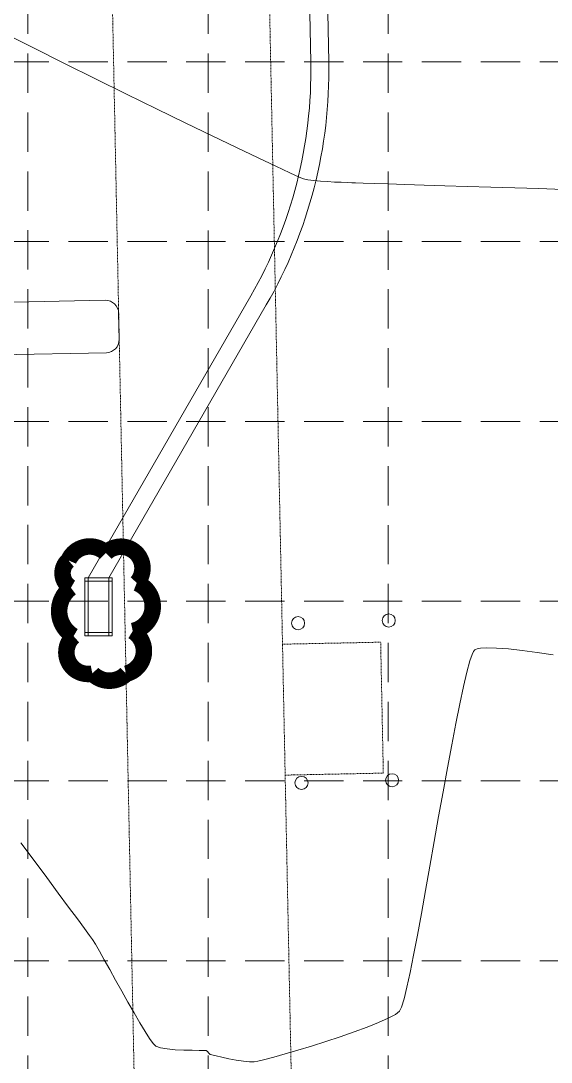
# Model space of a CAD drawing. Extents: x 2140663 to 2528301, y 336313 to 7007653.
# Drawn here: x 2527392.7 to 2527473.7, y 7006703 to 7006862 of the extents above; entities that cross this region are included whole.
import ezdxf

# ---------------------------------------------------------------- set-up
doc = ezdxf.new("R2010")
doc.units = 0
doc.header["$MEASUREMENT"] = 0
doc.linetypes.add('HIDDEN', pattern=[0.375, 0.25, -0.125])
doc.linetypes.add('xdrc002pt$0$HIDDEN2', pattern=[0.1875, 0.125, -0.0625])
for name, color, linetype in [('1 EXISTING CONTOURS', 43, 'Continuous'), ('GRID', 254, 'HIDDEN'), ('LEGEND', 7, 'Continuous'), ('xdrc002ar$0$c-pipe-bollrds', 4, 'Continuous'), ('xdrc002ar$0$xdrc002ar$0$C-PKNG-FACE-N', 1, 'Continuous'), ('xdrc002pt$0$V-ESMT-ACCS-N', 2, 'xdrc002pt$0$HIDDEN2'), ('xdrc002STM$0$C-STRM-INLET-N', 5, 'Continuous'), ('xdrc002STM$0$C-STRM-PIPE-N', 5, 'Continuous')]:
    doc.layers.add(name, color=color, linetype=linetype)

# ---------------------------------------------------------------- blocks, each defined once
blk = doc.blocks.new('A$C211968B4')
at = {"layer": 'LEGEND', "color": 170, "ltscale": 100, "const_width": 1.261430802800306}
blk.add_lwpolyline([(4.032914736308157, 6.67986492626369, 0.5205670505517462), (4.032914736308157, 6.67986492626369, 0.7651954600696135), (1.179535842966288, 5.243441569618881, 0.4178788784126488), (1.161860283929855, 2.658978256396949, 0.6649002420699669), (4.422610547859222, 2.161206842400134, 0.744833174426672), (8.10029117250815, 1.852431412786245, 0.9756416855879776), (10.39131185039878, 4.219029118306935, 0.5205670505517462), (9.820843972731382, 7.070041866973042, 0.5205670505517462), (7.729127584490925, 6.879974124021828, 0.5402640007904789), (4.032914736308157, 6.67986492626369)], format="xyb", close=True, dxfattribs=at)

msp = doc.modelspace()

# ---------------------------------------------------------------- linework, layer by layer
at = {"layer": '1 EXISTING CONTOURS', "color": 43, "lineweight": 0, "extrusion": (-0.4518173188428656, -0.8921104810468514, 0), "elevation": -7392811.988421885}
msp.add_lwpolyline([(-911109.6597898798, 603.0000000000007), (-911104.5141924033, 603.0000000000007)], dxfattribs=at)
at = {"layer": '1 EXISTING CONTOURS', "color": 43, "lineweight": 0, "extrusion": (-0.448012761794823, -0.8940271613709371, 0), "elevation": -7396626.278054936}
msp.add_lwpolyline([(-879602.3162334878, 603.0000000000007), (-879597.0415165485, 603.0000000000007)], dxfattribs=at)
at = {"layer": '1 EXISTING CONTOURS', "color": 43, "lineweight": 0, "extrusion": (-0.4448116028861704, -0.8956241610953983, 0), "elevation": -7399725.617498752}
msp.add_lwpolyline([(-853130.7276086891, 603.0000000000007), (-853125.4146380648, 603.0000000000007)], dxfattribs=at)
at = {"layer": '1 EXISTING CONTOURS', "color": 43, "lineweight": 0, "extrusion": (-0.442037444635457, -0.8969965983994339, 0), "elevation": -7402330.66524177}
msp.add_lwpolyline([(-830218.5915708924, 603), (-830213.3312439504, 603)], dxfattribs=at)
at = {"layer": '1 EXISTING CONTOURS', "color": 43, "lineweight": 0, "extrusion": (-0.4395574725306148, -0.8982144667853541, 0), "elevation": -7404596.184008311}
msp.add_lwpolyline([(-809758.4854284814, 603.0000000000007), (-809753.3686641329, 603.0000000000007)], dxfattribs=at)
at = {"layer": '1 EXISTING CONTOURS', "color": 43, "lineweight": 0}
for points, elevation in [([(2527413.393490229, 7006848.557283048), (2527417.784284246, 7006846.422460494)], 603), ([(2527417.784284246, 7006846.422460494), (2527421.887306393, 7006844.440067365)], 603), ([(2527421.887306393, 7006844.440067365), (2527425.61994254, 7006842.648243637)], 603), ([(2527436.533091848, 7006837.732458051), (2527437.417505273, 7006837.61256461)], 603), ([(2527437.417505273, 7006837.61256461), (2527438.428104546, 7006837.518234507)], 603), ([(2527438.428104546, 7006837.518234507), (2527439.503915181, 7006837.444817448)], 603), ([(2527439.503915181, 7006837.444817448), (2527440.583962694, 7006837.387663134)], 603), ([(2527440.583962694, 7006837.387663134), (2527441.607272599, 7006837.342121271)], 603), ([(2527441.607272599, 7006837.342121271), (2527442.512870411, 7006837.303541563)], 603), ([(2527442.512870411, 7006837.303541563), (2527443.239781644, 7006837.267273714)], 603), ([(2527443.239781644, 7006837.267273714), (2527443.794312262, 7006837.244862754)], 603), ([(2527444.94579539, 7006837.206516263), (2527446.631488641, 7006837.153664379)], 603), ([(2527446.631488641, 7006837.153664379), (2527448.788649628, 7006837.087737243)], 603), ([(2527448.788649628, 7006837.087737243), (2527451.354535965, 7006837.010164985)], 603), ([(2527451.354535965, 7006837.010164985), (2527454.266405266, 7006836.922377747)], 603), ([(2527460.877123213, 7006836.721878882), (2527464.450487086, 7006836.612027527)], 603), ([(2527468.118864377, 7006836.49768174), (2527471.8195127, 7006836.380271659)], 603), ([(2527471.8195127, 7006836.380271659), (2527475.489689667, 7006836.261227421)], 603), ([(2527461.977278517, 7006765.905849956), (2527462.041379216, 7006765.963788928)], 602), ([(2527462.041379216, 7006765.963788928), (2527462.133893655, 7006766.019069506)], 602), ([(2527462.378917434, 7006766.111842283), (2527462.888941708, 7006766.208439367)], 602), ([(2527463.813956601, 7006766.263131093), (2527465.318955261, 7006766.223852619)], 602), ([(2527469.253928959, 7006765.846932717), (2527471.558926572, 7006765.541105753)], 602), ([(2527460.290173982, 7006760.322544215), (2527460.810727915, 7006762.527401941)], 602), ([(2527456.500859153, 7006740.477273594), (2527457.176514472, 7006744.250486296)], 602), ([(2527455.823980877, 7006736.668044765), (2527456.500859153, 7006740.477273594)], 602), ([(2527454.494700918, 7006729.199111724), (2527455.15291601, 7006732.887193059)], 602), ([(2527396.616244225, 7006731.171354013), (2527398.385394337, 7006728.793261723)], 602), ([(2527453.856371962, 7006725.668194007), (2527454.494700918, 7006729.199111724)], 602), ([(2527453.244965508, 7006722.358833158), (2527453.856371962, 7006725.668194007)], 602), ([(2527401.311149893, 7006724.844875503), (2527402.390607488, 7006723.376571656)], 602), ([(2527402.390607488, 7006723.376571656), (2527403.163019728, 7006722.313520706)], 602), ([(2527403.163019728, 7006722.313520706), (2527403.589812689, 7006721.706717694)], 602), ([(2527452.667517921, 7006719.335422426), (2527453.244965508, 7006722.358833158)], 602), ([(2527404.660807964, 7006719.921544048), (2527405.399374878, 7006718.618458356)], 602), ([(2527409.027129887, 7006712.127534774), (2527409.956660227, 7006710.497604028)], 602), ([(2527448.797975098, 7006709.671452131), (2527449.889995246, 7006710.258937421)], 602), ([(2527411.638738467, 7006707.66652621), (2527412.332974267, 7006706.590357279)], 602), ([(2527412.332974267, 7006706.590357279), (2527412.890466454, 7006705.823753762)], 602), ([(2527439.283511393, 7006706.132475002), (2527441.47585902, 7006706.856284157)], 602), ([(2527416.24962879, 7006704.877259037), (2527417.56426838, 7006704.813686184)], 602), ([(2527418.825506813, 7006704.784725363), (2527419.903668494, 7006704.77502108)], 602), ([(2527419.903668494, 7006704.77502108), (2527420.669077835, 7006704.76921784)], 602), ([(2527420.669077835, 7006704.76921784), (2527420.992059242, 7006704.751960153)], 602), ([(2527433.0435127, 7006704.221132885), (2527434.99200018, 7006704.795641457)], 602), ([(2527434.99200018, 7006704.795641457), (2527437.097112429, 7006705.439174798)], 602), ([(2527422.482650375, 7006703.917780594), (2527423.386533037, 7006703.716806368)], 602), ([(2527423.386533037, 7006703.716806368), (2527424.453192975, 7006703.497051708)], 602), ([(2527425.581378491, 7006703.286930402), (2527426.669837885, 7006703.114856233)], 602), ([(2527427.61731946, 7006703.009242989), (2527428.322571518, 7006702.998504457)], 602), ([(2527428.322571518, 7006702.998504457), (2527428.891179397, 7006703.104334868)], 602), ([(2527431.326988041, 7006703.734906991), (2527433.0435127, 7006704.221132885)], 602)]:
    msp.add_lwpolyline(points, dxfattribs=dict(at, elevation=elevation))
at = {"layer": '1 EXISTING CONTOURS', "color": 43, "lineweight": 0, "extrusion": (-0.4302438402575018, -0.9027127106230849, 0), "elevation": -7412575.224594726}
msp.add_lwpolyline([(-733111.6567838253, 603.0000000000007), (-733108.0236943834, 603.0000000000007)], dxfattribs=at)
at = {"layer": '1 EXISTING CONTOURS', "color": 43, "lineweight": 0, "extrusion": (0.4271348058876162, 0.9041879547966499, 0), "elevation": 7415054.162764427}
msp.add_lwpolyline([(707594.9391781874, 603.0000000000007), (707591.904386865, 603.0000000000007)], dxfattribs=at)
at = {"layer": '1 EXISTING CONTOURS', "color": 43, "lineweight": 0, "extrusion": (0.422618943945868, 0.906307468918843, 0), "elevation": 7418491.726279166}
msp.add_lwpolyline([(670593.0561909168, 603.0000000000007), (670590.7106366255, 603.0000000000007)], dxfattribs=at)
at = {"layer": '1 EXISTING CONTOURS', "color": 43, "lineweight": 0, "extrusion": (-0.4140366378817391, -0.9102602169113982, 0), "elevation": -7424496.784104737}
msp.add_lwpolyline([(-600465.5667754197, 603.0000000000007), (-600464.0013429974, 603.0000000000007)], dxfattribs=at)
at = {"layer": '1 EXISTING CONTOURS', "color": 43, "lineweight": 0, "extrusion": (0.3841098765129337, 0.9232873890426636, 0), "elevation": 7440138.120837168}
msp.add_lwpolyline([(357846.6947674542, 603), (357845.999973807, 603)], dxfattribs=at)
at = {"layer": '1 EXISTING CONTOURS', "color": 43, "lineweight": 0, "extrusion": (-0.2104615904630641, -0.9776021271149923, 0), "elevation": -7381827.784149544}
msp.add_lwpolyline([(996156.4043811224, 603), (996157.1176090012, 603)], dxfattribs=at)
at = {"layer": '1 EXISTING CONTOURS', "color": 43, "lineweight": 0, "extrusion": (-0.03328337535226521, -0.999445954979638, 0), "elevation": -7087077.002066604}
msp.add_lwpolyline([(2292832.282610781, 603.0000000000007), (2292833.434732235, 603.0000000000007)], dxfattribs=at)
at = {"layer": '1 EXISTING CONTOURS', "color": 43, "lineweight": 0, "extrusion": (-0.03021116705044009, -0.9995435385141812, 0), "elevation": -7079995.914239987}
msp.add_lwpolyline([(2314615.860118338, 603), (2314619.056687327, 603)], dxfattribs=at)
at = {"layer": '1 EXISTING CONTOURS', "color": 43, "lineweight": 0, "extrusion": (-0.03041294804767141, -0.9995374193050751, 0), "elevation": -7080463.030827321}
msp.add_lwpolyline([(2313189.744124464, 603.0000000000003), (2313193.16131326, 603.0000000000003)], dxfattribs=at)
at = {"layer": '1 EXISTING CONTOURS', "color": 43, "lineweight": 0, "extrusion": (-0.03115554063095376, -0.999514548312326, 0), "elevation": -7082179.652749404}
msp.add_lwpolyline([(2307935.705843584, 603), (2307939.37600256, 603)], dxfattribs=at)
at = {"layer": '1 EXISTING CONTOURS', "color": 43, "lineweight": 0, "extrusion": (0.946318245702755, -0.3232364117021165, 0), "elevation": 126941.392977267}
msp.add_lwpolyline([(7447596.363968872, 602), (7447597.400327673, 602)], dxfattribs=at)
at = {"layer": '1 EXISTING CONTOURS', "color": 43, "lineweight": 0, "extrusion": (0.906936731826729, -0.4212668565926496, 0), "elevation": -659470.1840856918}
msp.add_lwpolyline([(7419428.564985346, 602), (7419429.09889549, 602)], dxfattribs=at)
at = {"layer": '1 EXISTING CONTOURS', "color": 43, "lineweight": 0, "extrusion": (0.8196675956015548, -0.5728394475948441, 0), "elevation": -1942073.229043243}
msp.add_lwpolyline([(7191048.647469207, 602), (7191048.885872182, 602)], dxfattribs=at)
at = {"layer": '1 EXISTING CONTOURS', "color": 43, "lineweight": 0, "extrusion": (0.3540960130627306, -0.9352090747704914, 0), "elevation": -5657826.901048549}
msp.add_lwpolyline([(4844773.435572069, 602), (4844773.697571004, 602)], dxfattribs=at)
at = {"layer": '1 EXISTING CONTOURS', "color": 43, "lineweight": 0, "extrusion": (0.05902216406171797, -0.9982566724793137, 0), "elevation": -6845374.790786162}
msp.add_lwpolyline([(2936611.198026513, 602.0000000000007), (2936612.124656826, 602.0000000000007)], dxfattribs=at)
at = {"layer": '1 EXISTING CONTOURS', "color": 43, "lineweight": 0, "extrusion": (-0.07828848946885689, -0.9969307460484329, 0), "elevation": -7183132.120938287}
msp.add_lwpolyline([(1971158.742310782, 602.0000000000007), (1971160.582111287, 602.0000000000007)], dxfattribs=at)
at = {"layer": '1 EXISTING CONTOURS', "color": 43, "lineweight": 0, "extrusion": (-0.1101792793403538, -0.9939117296843017, 0), "elevation": -7242581.503370586}
msp.add_lwpolyline([(1740078.812686058, 602.0000000000007), (1740080.926374773, 602.0000000000007)], dxfattribs=at)
at = {"layer": '1 EXISTING CONTOURS', "color": 43, "lineweight": 0, "extrusion": (-0.1467029165493742, -0.9891805974016612, 0), "elevation": -7301743.972994484}
msp.add_lwpolyline([(1472212.886116826, 602), (1472215.35956456, 602)], dxfattribs=at)
at = {"layer": '1 EXISTING CONTOURS', "color": 43, "lineweight": 0, "extrusion": (0.964548773004245, -0.2639046503872289, 0), "elevation": 588742.0086635796}
msp.add_lwpolyline([(7425372.860160238, 602), (7425374.641396096, 602)], dxfattribs=at)
at = {"layer": '1 EXISTING CONTOURS', "color": 43, "lineweight": 0, "extrusion": (0.9777248436318162, -0.2098907576458306, 0), "elevation": 1000506.484254432}
msp.add_lwpolyline([(7381171.508860864, 602.0000000000007), (7381174.195949528, 602.0000000000007)], dxfattribs=at)
at = {"layer": '1 EXISTING CONTOURS', "color": 43, "lineweight": 0, "extrusion": (0.9803681085716238, -0.1971759916817889, 0), "elevation": 1096276.514198043}
msp.add_lwpolyline([(7367553.121921983, 602), (7367556.166916698, 602)], dxfattribs=at)
at = {"layer": '1 EXISTING CONTOURS', "color": 43, "lineweight": 0, "extrusion": (0.982049253665657, -0.1886246626894962, 0), "elevation": 1160442.604402035}
msp.add_lwpolyline([(7357716.019991178, 602.0000000000007), (7357719.358728842, 602.0000000000007)], dxfattribs=at)
at = {"layer": '1 EXISTING CONTOURS', "color": 43, "lineweight": 0, "extrusion": (0.9831578059697301, -0.1827586620677295, 0), "elevation": 1204346.032593751}
msp.add_lwpolyline([(7350653.729230055, 602), (7350657.297325314, 602)], dxfattribs=at)
at = {"layer": '1 EXISTING CONTOURS', "color": 43, "lineweight": 0, "extrusion": (0.9838881239636542, -0.1787852329564193, 0), "elevation": 1234032.696710055}
msp.add_lwpolyline([(7345724.475794597, 602), (7345728.208742722, 602)], dxfattribs=at)
at = {"layer": '1 EXISTING CONTOURS', "color": 43, "lineweight": 0, "extrusion": (0.8015698080477752, 0.5979011982144316, 0), "elevation": 6215217.785131062}
msp.add_lwpolyline([(4105257.316867542, 602.0000000000007), (4105253.911496378, 602.0000000000007)], dxfattribs=at)
at = {"layer": '1 EXISTING CONTOURS', "color": 43, "lineweight": 0, "extrusion": (0.9846112323136972, -0.1747590375394158, 0), "elevation": 1264070.837068606}
msp.add_lwpolyline([(7340603.532499705, 602.0000000000003), (7340607.372443414, 602.0000000000003)], dxfattribs=at)
at = {"layer": '1 EXISTING CONTOURS', "color": 43, "lineweight": 0, "extrusion": (0.8018798562581426, 0.5974853103863063, 0), "elevation": 6213087.384051096}
msp.add_lwpolyline([(4108477.449446555, 602.0000000000007), (4108474.232798823, 602.0000000000007)], dxfattribs=at)
at = {"layer": '1 EXISTING CONTOURS', "color": 43, "lineweight": 0, "extrusion": (0.8029892216633132, 0.5959935485326555, 0), "elevation": 6205438.819422901}
msp.add_lwpolyline([(4120014.567840279, 602.0000000000003), (4120011.920451673, 602.0000000000003)], dxfattribs=at)
at = {"layer": '1 EXISTING CONTOURS', "color": 43, "lineweight": 0, "extrusion": (0.804003579428116, 0.594624456499039, 0), "elevation": 6198409.65353824}
msp.add_lwpolyline([(4130579.491208048, 602.0000000000007), (4130577.224350353, 602.0000000000007)], dxfattribs=at)
at = {"layer": '1 EXISTING CONTOURS', "color": 43, "lineweight": 0, "extrusion": (0.8486403937725214, 0.5289702090454811, 0), "elevation": 5851203.823606696}
msp.add_lwpolyline([(4609265.862997862, 602.0000000000007), (4609264.996995982, 602.0000000000007)], dxfattribs=at)
at = {"layer": '1 EXISTING CONTOURS', "color": 43, "lineweight": 0, "extrusion": (0.8636856279399129, 0.5040308880317143, 0), "elevation": 5714486.345773541}
msp.add_lwpolyline([(4777714.495644305, 602), (4777713.279635337, 602)], dxfattribs=at)
at = {"layer": '1 EXISTING CONTOURS', "color": 43, "lineweight": 0, "extrusion": (0.9804507532878496, -0.1967646319267984, 0), "elevation": 1099368.320718557}
msp.add_lwpolyline([(7367053.817962266, 602.0000000000007), (7367056.544328026, 602.0000000000007)], dxfattribs=at)
at = {"layer": '1 EXISTING CONTOURS', "color": 43, "lineweight": 0, "extrusion": (0.8728174500135257, 0.4880468204505451, 0), "elevation": 5625570.279363036}
msp.add_lwpolyline([(4882094.108370665, 602.0000000000007), (4882092.397322332, 602.0000000000007)], dxfattribs=at)
at = {"layer": '1 EXISTING CONTOURS', "color": 43, "lineweight": 0, "extrusion": (0.8737673030778934, 0.4863442197374045, 0), "elevation": 5616041.302345883}
msp.add_lwpolyline([(4893050.91271186, 602), (4893049.0571939, 602)], dxfattribs=at)
at = {"layer": '1 EXISTING CONTOURS', "color": 43, "lineweight": 0, "extrusion": (0.9774022711685215, -0.2113877960399235, 0), "elevation": 989203.0604417599}
msp.add_lwpolyline([(7382651.004258724, 602.0000000000007), (7382653.31480252, 602.0000000000007)], dxfattribs=at)
at = {"layer": '1 EXISTING CONTOURS', "color": 43, "lineweight": 0, "extrusion": (0.8733691946854624, 0.4870587744558832, 0), "elevation": 5620041.801977836}
msp.add_lwpolyline([(4888453.654253322, 602), (4888451.723042615, 602)], dxfattribs=at)
at = {"layer": '1 EXISTING CONTOURS', "color": 43, "lineweight": 0, "extrusion": (0.9715955462251935, -0.2366476168385555, 0), "elevation": 797538.4937125104}
msp.add_lwpolyline([(7405806.085312945, 602.0000000000003), (7405807.916528515, 602.0000000000003)], dxfattribs=at)
at = {"layer": '1 EXISTING CONTOURS', "color": 43, "lineweight": 0, "extrusion": (0.8717334414623897, 0.4899804149515962, 0), "elevation": 5636378.684898918}
msp.add_lwpolyline([(4869606.290544833, 602), (4869604.352406641, 602)], dxfattribs=at)
at = {"layer": '1 EXISTING CONTOURS', "color": 43, "lineweight": 0, "extrusion": (0.9577099191894818, -0.2877354873596176, 0), "elevation": 404485.2215140525}
msp.add_lwpolyline([(7437634.296944617, 602.0000000000003), (7437635.587186844, 602.0000000000003)], dxfattribs=at)
at = {"layer": '1 EXISTING CONTOURS', "color": 43, "lineweight": 0, "extrusion": (0.9010845272189475, -0.4336434881404376, 0), "elevation": -760967.9237148594}
msp.add_lwpolyline([(7409651.120287397, 602), (7409651.816960577, 602)], dxfattribs=at)
at = {"layer": '1 EXISTING CONTOURS', "color": 43, "lineweight": 0, "extrusion": (0.8636078725794785, 0.5041641026677202, 0), "elevation": 5715223.046484562}
msp.add_lwpolyline([(4776820.973743049, 602.0000000000007), (4776819.227774085, 602.0000000000007)], dxfattribs=at)
at = {"layer": '1 EXISTING CONTOURS', "color": 43, "lineweight": 0, "extrusion": (-0.4077795220795991, 0.9130804243726475, 0), "elevation": 5367047.577346506}
msp.add_lwpolyline([(-5164955.140202928, 602.0000000000007), (-5164956.742210496, 602.0000000000007)], dxfattribs=at)
at = {"layer": '1 EXISTING CONTOURS', "color": 43, "lineweight": 0, "extrusion": (-0.6139776381828184, 0.7893234190187495, 0), "elevation": 3978762.783573527}
msp.add_lwpolyline([(-6296938.804783331, 602.0000000000007), (-6296939.623130385, 602.0000000000007)], dxfattribs=at)
at = {"layer": '1 EXISTING CONTOURS', "color": 43, "lineweight": 0, "extrusion": (0.8552389301989668, 0.5182338972627387, 0), "elevation": 5792654.247091692}
msp.add_lwpolyline([(4682620.332629055, 602), (4682618.785406134, 602)], dxfattribs=at)
at = {"layer": '1 EXISTING CONTOURS', "color": 43, "lineweight": 0, "extrusion": (0.344966415875378, -0.9386150286022997, 0), "elevation": -5704717.886646478}
msp.add_lwpolyline([(4789375.350667424, 602.0000000000007), (4789377.458273562, 602.0000000000007)], dxfattribs=at)
at = {"layer": '1 EXISTING CONTOURS', "color": 43, "lineweight": 0, "extrusion": (0.3698058865678091, -0.929109038950648, 0), "elevation": -5575331.779541847}
msp.add_lwpolyline([(4939394.512698282, 602), (4939396.40501148, 602)], dxfattribs=at)
at = {"layer": '1 EXISTING CONTOURS', "color": 43, "lineweight": 0, "extrusion": (0.3271861009696051, -0.9449599226064074, 0), "elevation": -5794113.446724885}
msp.add_lwpolyline([(4680827.998364577, 602), (4680830.244976508, 602)], dxfattribs=at)
at = {"layer": '1 EXISTING CONTOURS', "color": 43, "lineweight": 0, "extrusion": (0.709761040798308, 0.7044425206962613, 0), "elevation": 6729680.715926807}
msp.add_lwpolyline([(3192669.710634625, 602), (3192669.154744667, 602)], dxfattribs=at)
at = {"layer": '1 EXISTING CONTOURS', "color": 43, "lineweight": 0, "extrusion": (-0.3490542958084801, -0.9371025016387727, 0), "elevation": -7448205.649339817}
msp.add_lwpolyline([(-77275.32023598207, 602), (-77274.57667856012, 602)], dxfattribs=at)
at = {"layer": '1 EXISTING CONTOURS', "color": 43, "lineweight": 0, "extrusion": (-0.1707046697984988, -0.9853222395282599, 0), "elevation": -7335303.798189845}
msp.add_lwpolyline([(1294239.909491306, 602.0000000000007), (1294240.957285715, 602.0000000000007)], dxfattribs=at)
at = {"layer": '1 EXISTING CONTOURS', "color": 43, "lineweight": 0, "extrusion": (-0.09130274705410822, -0.995823181282889, 0), "elevation": -7208199.187722733}
msp.add_lwpolyline([(1877127.043480961, 602.0000000000007), (1877128.287040242, 602.0000000000007)], dxfattribs=at)
at = {"layer": '1 EXISTING CONTOURS', "color": 43, "lineweight": 0, "extrusion": (-0.0229561576737151, -0.999736472689108, 0), "elevation": -7062878.151721084}
msp.add_lwpolyline([(2365904.500238009, 602), (2365905.761808899, 602)], dxfattribs=at)
at = {"layer": '1 EXISTING CONTOURS', "color": 43, "lineweight": 0, "extrusion": (-0.6804799344529152, -0.7327667151331018, 0), "elevation": -6854139.296012731}
msp.add_lwpolyline([(-2915912.012235078, 602), (-2915911.760748393, 602)], dxfattribs=at)
at = {"layer": '1 EXISTING CONTOURS', "color": 43, "lineweight": 0, "extrusion": (0.7745412882163712, 0.632523353598999, 0), "elevation": 6389496.332931083}
msp.add_lwpolyline([(3828329.073770563, 602.0000000000007), (3828328.744545545, 602.0000000000007)], dxfattribs=at)
at = {"layer": '1 EXISTING CONTOURS', "color": 43, "lineweight": 0, "extrusion": (0.3022643620922092, -0.9532241370260144, 0), "elevation": -5915006.583766004}
msp.add_lwpolyline([(4527091.395722713, 602), (4527093.689410922, 602)], dxfattribs=at)
at = {"layer": '1 EXISTING CONTOURS', "color": 43, "lineweight": 0, "extrusion": (-0.6921274258876889, -0.7217753295410434, 0), "elevation": -6806563.980817514}
msp.add_lwpolyline([(-3025301.826246603, 602), (-3025301.571817232, 602)], dxfattribs=at)
at = {"layer": '1 EXISTING CONTOURS', "color": 43, "lineweight": 0, "extrusion": (-0.2738225460526131, -0.9617802312759732, 0), "elevation": -7430974.546371431}
msp.add_lwpolyline([(512230.5307008531, 602), (512230.8161850083, 602)], dxfattribs=at)
at = {"layer": '1 EXISTING CONTOURS', "color": 43, "lineweight": 0, "extrusion": (-0.2336820283475484, -0.9723130718175992, 0), "elevation": -7403323.021850595}
msp.add_lwpolyline([(820104.4762752352, 602.0000000000007), (820105.1343489655, 602.0000000000007)], dxfattribs=at)
at = {"layer": '1 EXISTING CONTOURS', "color": 43, "lineweight": 0, "extrusion": (-0.183098534773475, -0.9830945664399772, 0), "elevation": -7351019.850737807}
msp.add_lwpolyline([(1201780.103119193, 602.0000000000007), (1201781.250705146, 602.0000000000007)], dxfattribs=at)
at = {"layer": '1 EXISTING CONTOURS', "color": 43, "lineweight": 0, "extrusion": (-0.1107812305548905, -0.9938448163353997, 0), "elevation": -7243567.006922856}
msp.add_lwpolyline([(1735658.701289667, 602), (1735659.654639283, 602)], dxfattribs=at)
at = {"layer": '1 EXISTING CONTOURS', "color": 43, "lineweight": 0, "extrusion": (0.2382955760421171, -0.9711926783284334, 0), "elevation": -6202583.630622047}
msp.add_lwpolyline([(4124286.786512749, 602.0000000000007), (4124287.843547961, 602.0000000000007)], dxfattribs=at)
at = {"layer": '1 EXISTING CONTOURS', "color": 43, "lineweight": 0, "extrusion": (0.2595126768794279, -0.9657397012336574, 0), "elevation": -6110751.50228624}
msp.add_lwpolyline([(4259167.75774382, 602.0000000000007), (4259169.216960816, 602.0000000000007)], dxfattribs=at)
at = {"layer": 'GRID', "color": 253, "linetype": 'HIDDEN', "lineweight": 0, "ltscale": 24}
for p, q in [((2527393.70391521, 7006032.011927022), (2527393.789998551, 7007623.565466588)), ((2527421.368363672, 7006032.007577593), (2527421.22060479, 7007623.464267181)), ((2527448.923389785, 7006032.003245368), (2527448.642908241, 7007623.487741725)), ((2527228.947377252, 7006855.753772439), (2528272.331315909, 7006855.753772439)), ((2527228.947377252, 7006828.296300367), (2528272.331315909, 7006828.296300367)), ((2527228.947377252, 7006800.838828297), (2528272.331315909, 7006800.838828297)), ((2527228.947377252, 7006773.381356229), (2528272.331315909, 7006773.381356229)), ((2527228.947377252, 7006745.923884156), (2528272.331315909, 7006745.923884156)), ((2527228.947377252, 7006718.466412088), (2528272.331315909, 7006718.466412088))]:
    msp.add_line(p, q, dxfattribs=at)
at = {"layer": 'xdrc002ar$0$c-pipe-bollrds', "color": 7, "lineweight": 0}
for centre in [(2527448.871999909, 7006770.425974304), (2527435.024946158, 7006770.014234588), (2527435.539791623, 7006745.619852087), (2527449.386845373, 7006746.031591803)]:
    msp.add_circle(centre, 1, dxfattribs=at)
at = {"layer": 'xdrc002ar$0$xdrc002ar$0$C-PKNG-FACE-N', "color": 7, "lineweight": 0}
for p, q in [((2527356.655902663, 7006818.328381997), (2527405.567129561, 7006819.321420029)), ((2527407.688508724, 7006813.363256018), (2527407.607314029, 7006817.362430255)), ((2527356.818292053, 7006810.330033509), (2527405.72951895, 7006811.323071551))]:
    msp.add_line(p, q, dxfattribs=at)
for centre, start, end in [((2527405.607726908, 7006817.321832908), 1.163108680564152, 91.16310867694222), ((2527405.688921603, 7006813.322658671), 271.1631086854222, 1.163108681800193)]:
    msp.add_arc(centre, 1.9999992, start, end, dxfattribs=at)
at = {"layer": 'xdrc002pt$0$V-ESMT-ACCS-N', "color": 7, "lineweight": 0}
for p, q in [((2527416.815658904, 7006364.025963987), (2527404.37454192, 7006976.802387302)), ((2527440.810676755, 7006364.514963956), (2527428.369625911, 7006977.288132709)), ((2527432.642984898, 7006766.807542266), (2527447.639894306, 7006767.112022494)), ((2527448.045867939, 7006747.116143283), (2527447.639894306, 7006767.112022494)), ((2527433.048958532, 7006746.811663056), (2527448.045867939, 7006747.116143283))]:
    msp.add_line(p, q, dxfattribs=at)
at = {"layer": 'xdrc002STM$0$C-STRM-INLET-N', "color": 5, "lineweight": 0}
for p, q in [((2527402.427581089, 7006768.073209216, -600.6), (2527402.427581089, 7006776.948209216, -600.6)), ((2527406.615081089, 7006776.948209216, -600.6), (2527402.427581089, 7006776.948209216, -600.6)), ((2527406.615081089, 7006776.448209216, -600.6), (2527402.427581089, 7006776.448209216, -600.6)), ((2527402.927581089, 7006768.073209216, -600.6), (2527402.927581089, 7006776.948209216, -600.6)), ((2527406.115081089, 7006776.948209216, -600.6), (2527406.115081089, 7006768.073209216, -600.6)), ((2527406.615081089, 7006776.948209216, -600.6), (2527406.615081089, 7006768.073209216, -600.6)), ((2527406.615081089, 7006768.573209216, -600.6), (2527402.427581089, 7006768.573209216, -600.6)), ((2527406.615081089, 7006768.073209216, -600.6), (2527402.427581089, 7006768.073209216, -600.6))]:
    msp.add_line(p, q, dxfattribs=at)
at = {"layer": 'xdrc002STM$0$C-STRM-PIPE-N', "color": 5, "lineweight": 0}
for points in [[(2527402.933617848, 7006776.948209216), (2527427.781351855, 7006819.985746972, 0.1368189750127558), (2527436.961219061, 7006855.691244006), (2527435.895865879, 7006908.164290716)], [(2527406.109044329, 7006776.948209216), (2527430.162921716, 7006818.610746972, 0.1368189750133857), (2527439.710652452, 7006855.747065381), (2527438.645389093, 7006908.215687958)]]:
    msp.add_lwpolyline(points, format="xyb", dxfattribs=at)

# ---------------------------------------------------------------- block references
at = {"linetype": 'Continuous', "lineweight": 0, "xscale": 2, "yscale": 2, "zscale": 2, "rotation": 90}
msp.add_blockref('A$C211968B4', (2527414.079513608, 7006759.965736342), dxfattribs=at)

doc.saveas('drawing.dxf')
